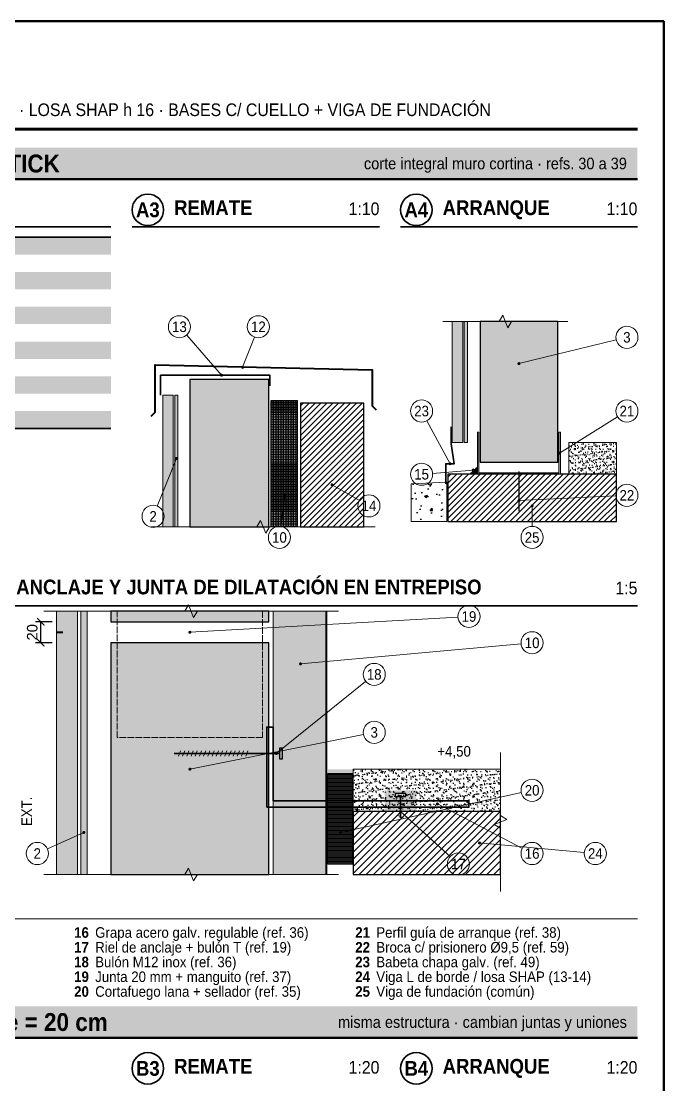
# Model space of a CAD drawing. Header units: millimetres. Extents: x 10 to 287, y 10 to 410.
# Drawn here: x 165 to 287, y 208.1 to 410 of the extents above; entities that cross this region are included whole.
import ezdxf
from ezdxf.enums import TextEntityAlignment as Align

# ---------------------------------------------------------------- set-up
doc = ezdxf.new("R2010")
doc.units = ezdxf.units.MM
doc.linetypes.add('DASHED', pattern=[1.524, 1.27, -0.254])
for name, color, linetype in [('0-MARCO', 7, 'Continuous'), ('1-ACERO', 7, 'Continuous'), ('1-AISLACION', 8, 'Continuous'), ('1-ALUMINIO', 7, 'Continuous'), ('1-CHAPA', 7, 'Continuous'), ('1-CONTORNO', 7, 'Continuous'), ('1-HORMIGON', 8, 'Continuous'), ('1-SELLADOS', 250, 'Continuous'), ('1-TORNILLERIA', 7, 'Continuous'), ('1-VIDRIO', 7, 'Continuous'), ('1-VISTA', 8, 'Continuous'), ('2-COTAS', 7, 'Continuous'), ('3-REFERENCIAS', 7, 'Continuous'), ('3-TABLAS', 7, 'Continuous'), ('3-TEXTOS', 7, 'Continuous'), ('3-TITULOS', 7, 'Continuous')]:
    doc.layers.add(name, color=color, linetype=linetype)
doc.styles.add('ARIAL', font='arial.ttf')
doc.styles.add('ARIAL-NEGRITA', font='arialbd.ttf')
doc.dimstyles.new('CATALOGO', dxfattribs={"dimtxt": 2, "dimasz": 1.4, "dimexe": 1, "dimexo": 0.8, "dimgap": 0.6, "dimtad": 1, "dimdec": 0, "dimtxsty": 'ARIAL', "dimblk": 'ARCHTICK', "dimcen": 2.5, "dimclrd": 7, "dimclre": 7, "dimclrt": 7, "dimazin": 3, "dimtfac": 1, "dimtmove": 0, "dimatfit": 3, "dimarcsym": 0})

# ---------------------------------------------------------------- blocks, each defined once
blk = doc.blocks.new('_ARCHTICK')
at = {"color": 0, "linetype": 'ByBlock', "const_width": 0.15}
blk.add_lwpolyline([(-0.5, -0.5), (0.5, 0.5)], dxfattribs=at)

msp = doc.modelspace()

# ---------------------------------------------------------------- hatches: boundary and pattern name
at = {"layer": '1-ACERO'}
h = msp.add_hatch(color=8, dxfattribs=at)
h.dxf.hatch_style = 1
h.paths.add_polyline_path([(234, 260), (240, 260), (240, 264), (234, 264)])
at = {"layer": '1-AISLACION', "true_color": 0xffffff}
h = msp.add_hatch(color=7, dxfattribs=at)
h.dxf.hatch_style = 1
h.paths.add_polyline_path([(212.4, 314), (217.4, 314), (217.4, 338), (212.4, 338)])
at = {"layer": '1-AISLACION'}
h = msp.add_hatch(dxfattribs=at)
h.set_pattern_fill('INSUL', color=8, scale=0.05, angle=90)
h.paths.add_polyline_path([(212.4, 314), (217.4, 314), (217.4, 338), (212.4, 338)])
at = {"layer": '1-AISLACION', "true_color": 0xffffff}
h = msp.add_hatch(color=7, dxfattribs=at)
h.dxf.hatch_style = 1
h.paths.add_polyline_path([(212.8, 248), (222.8, 248), (222.8, 298), (212.8, 298)])
at = {"layer": '1-AISLACION'}
h = msp.add_hatch(dxfattribs=at)
h.set_pattern_fill('INSUL', color=8, scale=0.08, angle=90)
h.paths.add_polyline_path([(212.8, 248), (222.8, 248), (222.8, 298), (212.8, 298)])
h = msp.add_hatch(dxfattribs=at)
h.set_pattern_fill('INSUL', color=8, scale=0.04, angle=90)
h.paths.add_polyline_path([(223.2, 250), (228, 250), (228, 267.2), (223.2, 267.2)])
at = {"layer": '1-ALUMINIO', "true_color": 0xecedef}
h = msp.add_hatch(color=7, dxfattribs=at)
h.dxf.hatch_style = 1
h.paths.add_polyline_path([(246.82, 330), (248.82, 330), (248.82, 353), (246.82, 353)])
at = {"layer": '1-ALUMINIO', "true_color": 0xcdd0d4}
h = msp.add_hatch(color=254, dxfattribs=at)
h.dxf.hatch_style = 1
h.paths.add_polyline_path([(252.1, 326.3), (266.9, 326.3), (266.9, 353), (252.1, 353)])
h = msp.add_hatch(color=254, dxfattribs=at)
h.dxf.hatch_style = 1
h.paths.add_polyline_path([(197, 314), (212, 314), (212, 342), (197, 342)])
at = {"layer": '1-ALUMINIO', "true_color": 0xecedef}
h = msp.add_hatch(color=7, dxfattribs=at)
h.dxf.hatch_style = 1
h.paths.add_polyline_path([(191.82, 314), (193.82, 314), (193.82, 339), (191.82, 339)])
at = {"layer": '1-ALUMINIO', "true_color": 0xcdd0d4}
h = msp.add_hatch(color=254, dxfattribs=at)
h.dxf.hatch_style = 1
h.paths.add_polyline_path([(251.6, 324), (267.4, 324), (267.4, 332), (267.1, 332), (267.1, 324.3), (251.9, 324.3), (251.9, 332), (251.6, 332)])
at = {"layer": '1-ALUMINIO', "true_color": 0xecedef}
h = msp.add_hatch(color=7, dxfattribs=at)
h.dxf.hatch_style = 1
h.paths.add_polyline_path([(171.65, 248), (175.65, 248), (175.65, 298), (171.65, 298)])
at = {"layer": '1-ALUMINIO', "true_color": 0xcdd0d4}
h = msp.add_hatch(color=254, dxfattribs=at)
h.dxf.hatch_style = 1
h.paths.add_polyline_path([(182, 296), (212, 296), (212, 298), (182, 298)])
h = msp.add_hatch(color=254, dxfattribs=at)
h.dxf.hatch_style = 1
h.paths.add_polyline_path([(182, 248), (212, 248), (212, 292), (182, 292)])
at = {"layer": '1-HORMIGON'}
h = msp.add_hatch(dxfattribs=at)
h.set_pattern_fill('ANSI31', color=8, scale=0.25)
h.paths.add_polyline_path([(218, 314), (230, 314), (230, 337.5), (218, 337.5)])
h = msp.add_hatch(dxfattribs=at)
h.set_pattern_fill('AR-SAND', color=8, scale=0.02)
h.paths.add_polyline_path([(269, 324), (278, 324), (278, 330), (269, 330)])
h = msp.add_hatch(dxfattribs=at)
h.set_pattern_fill('ANSI31', color=8, scale=0.25)
h.paths.add_polyline_path([(246, 315), (278, 315), (278, 324), (246, 324)])
h = msp.add_hatch(dxfattribs=at)
h.set_pattern_fill('AR-CONC', color=8, scale=0.03)
h.paths.add_polyline_path([(239, 315), (245.8, 315), (245.8, 322.5), (239, 322.2)])
h = msp.add_hatch(dxfattribs=at)
h.set_pattern_fill('AR-SAND', color=8, scale=0.025)
h.paths.add_polyline_path([(228, 260), (256, 260), (256, 268), (228, 268)])
h = msp.add_hatch(dxfattribs=at)
h.set_pattern_fill('ANSI31', color=8, scale=0.3)
h.paths.add_polyline_path([(228, 248), (256, 248), (256, 260), (228, 260)])
at = {"layer": '1-SELLADOS'}
h = msp.add_hatch(color=250, dxfattribs=at)
h.dxf.hatch_style = 1
h.paths.add_polyline_path([(251.6, 324), (251.6, 325.5), (250, 324)])
h = msp.add_hatch(color=250, dxfattribs=at)
h.dxf.hatch_style = 1
h.paths.add_polyline_path([(223.2, 267.2), (228, 267.2), (228, 268), (223.2, 268)])
at = {"layer": '1-VIDRIO', "true_color": 0x969696}
h = msp.add_hatch(color=252, dxfattribs=at)
h.dxf.hatch_style = 1
h.paths.add_polyline_path([(249.12, 330), (249.72, 330), (249.72, 353), (249.12, 353)])
h = msp.add_hatch(color=252, dxfattribs=at)
h.dxf.hatch_style = 1
h.paths.add_polyline_path([(194.12, 314), (194.72, 314), (194.72, 339), (194.12, 339)])
h = msp.add_hatch(color=252, dxfattribs=at)
h.dxf.hatch_style = 1
h.paths.add_polyline_path([(176.25, 248), (177.45, 248), (177.45, 298), (176.25, 298)])
at = {"layer": '3-REFERENCIAS'}
h = msp.add_hatch(color=256, dxfattribs=at)
h.dxf.hatch_style = 1
edge = h.paths.add_edge_path()
edge.add_arc((259.5, 345), 0.3, 0, 360)
h = msp.add_hatch(color=256, dxfattribs=at)
h.dxf.hatch_style = 1
edge = h.paths.add_edge_path()
edge.add_arc((207, 344.3), 0.3, 0, 360)
h = msp.add_hatch(color=256, dxfattribs=at)
h.dxf.hatch_style = 1
edge = h.paths.add_edge_path()
edge.add_arc((203, 342.8), 0.3, 0, 360)
h = msp.add_hatch(color=256, dxfattribs=at)
h.dxf.hatch_style = 1
edge = h.paths.add_edge_path()
edge.add_arc((194.42, 327), 0.3, 0, 360)
h = msp.add_hatch(color=256, dxfattribs=at)
h.dxf.hatch_style = 1
edge = h.paths.add_edge_path()
edge.add_arc((267.2, 328), 0.3, 0, 360)
h = msp.add_hatch(color=256, dxfattribs=at)
h.dxf.hatch_style = 1
edge = h.paths.add_edge_path()
edge.add_arc((246.4, 326), 0.3, 0, 360)
h = msp.add_hatch(color=256, dxfattribs=at)
h.dxf.hatch_style = 1
edge = h.paths.add_edge_path()
edge.add_arc((250.8, 324.8), 0.3, 0, 360)
h = msp.add_hatch(color=256, dxfattribs=at)
h.dxf.hatch_style = 1
edge = h.paths.add_edge_path()
edge.add_arc((224, 322), 0.3, 0, 360)
h = msp.add_hatch(color=256, dxfattribs=at)
h.dxf.hatch_style = 1
edge = h.paths.add_edge_path()
edge.add_arc((215, 320), 0.3, 0, 360)
h = msp.add_hatch(color=256, dxfattribs=at)
h.dxf.hatch_style = 1
edge = h.paths.add_edge_path()
edge.add_arc((259.5, 319), 0.3, 0, 360)
h = msp.add_hatch(color=256, dxfattribs=at)
h.dxf.hatch_style = 1
edge = h.paths.add_edge_path()
edge.add_arc((262, 318), 0.3, 0, 360)
h = msp.add_hatch(color=256, dxfattribs=at)
h.dxf.hatch_style = 1
edge = h.paths.add_edge_path()
edge.add_arc((197, 294), 0.3, 0, 360)
h = msp.add_hatch(color=256, dxfattribs=at)
h.dxf.hatch_style = 1
edge = h.paths.add_edge_path()
edge.add_arc((218, 288), 0.3, 0, 360)
h = msp.add_hatch(color=256, dxfattribs=at)
h.dxf.hatch_style = 1
edge = h.paths.add_edge_path()
edge.add_arc((213.4, 271), 0.3, 0, 360)
h = msp.add_hatch(color=256, dxfattribs=at)
h.dxf.hatch_style = 1
edge = h.paths.add_edge_path()
edge.add_arc((197, 268), 0.3, 0, 360)
h = msp.add_hatch(color=256, dxfattribs=at)
h.dxf.hatch_style = 1
edge = h.paths.add_edge_path()
edge.add_arc((244, 261.4), 0.3, 0, 360)
h = msp.add_hatch(color=256, dxfattribs=at)
h.dxf.hatch_style = 1
edge = h.paths.add_edge_path()
edge.add_arc((237, 260), 0.3, 0, 360)
h = msp.add_hatch(color=256, dxfattribs=at)
h.dxf.hatch_style = 1
edge = h.paths.add_edge_path()
edge.add_arc((176.85, 256), 0.3, 0, 360)
h = msp.add_hatch(color=256, dxfattribs=at)
h.dxf.hatch_style = 1
edge = h.paths.add_edge_path()
edge.add_arc((225.6, 256), 0.3, 0, 360)
h = msp.add_hatch(color=256, dxfattribs=at)
h.dxf.hatch_style = 1
edge = h.paths.add_edge_path()
edge.add_arc((252, 254), 0.3, 0, 360)
at = {"layer": '3-TABLAS', "true_color": 0xeeeeee}
h = msp.add_hatch(color=7, dxfattribs=at)
h.dxf.hatch_style = 1
h.paths.add_polyline_path([(82, 365.7), (182, 365.7), (182, 369), (82, 369)])
h = msp.add_hatch(color=7, dxfattribs=at)
h.dxf.hatch_style = 1
h.paths.add_polyline_path([(82, 359.1), (182, 359.1), (182, 362.4), (82, 362.4)])
h = msp.add_hatch(color=7, dxfattribs=at)
h.dxf.hatch_style = 1
h.paths.add_polyline_path([(82, 352.5), (182, 352.5), (182, 355.8), (82, 355.8)])
h = msp.add_hatch(color=7, dxfattribs=at)
h.dxf.hatch_style = 1
h.paths.add_polyline_path([(82, 345.9), (182, 345.9), (182, 349.2), (82, 349.2)])
h = msp.add_hatch(color=7, dxfattribs=at)
h.dxf.hatch_style = 1
h.paths.add_polyline_path([(82, 339.3), (182, 339.3), (182, 342.6), (82, 342.6)])
h = msp.add_hatch(color=7, dxfattribs=at)
h.dxf.hatch_style = 1
h.paths.add_polyline_path([(82, 332.7), (182, 332.7), (182, 336), (82, 336)])
at = {"layer": '3-TITULOS', "true_color": 0xd7d7d7}
h = msp.add_hatch(color=254, dxfattribs=at)
h.dxf.hatch_style = 1
h.paths.add_polyline_path([(15, 380), (282, 380), (282, 386), (15, 386)])
h = msp.add_hatch(color=254, dxfattribs=at)
h.dxf.hatch_style = 1
h.paths.add_polyline_path([(15, 217), (282, 217), (282, 223), (15, 223)])

# ---------------------------------------------------------------- linework, layer by layer
at = {"layer": '0-MARCO', "lineweight": 50}
msp.add_lwpolyline([(10, 10), (287, 10), (287, 410), (10, 410)], close=True, dxfattribs=at)
at = {"layer": '1-ACERO', "lineweight": 35}
msp.add_lwpolyline([(211.6, 260.8), (250, 260.8), (250, 262), (212.8, 262), (212.8, 276), (211.6, 276)], close=True, dxfattribs=at)
at = {"layer": '1-AISLACION', "lineweight": 13}
for points in [[(212.4, 314), (217.4, 314), (217.4, 338), (212.4, 338)], [(212.8, 248), (222.8, 248), (222.8, 298), (212.8, 298)]]:
    msp.add_lwpolyline(points, close=True, dxfattribs=at)
at = {"layer": '1-AISLACION', "lineweight": 9}
msp.add_lwpolyline([(223.2, 250), (228, 250), (228, 267.2), (223.2, 267.2)], close=True, dxfattribs=at)
at = {"layer": '1-ALUMINIO', "lineweight": 13}
for points in [[(246.82, 330), (248.82, 330), (248.82, 353), (246.82, 353)], [(191.82, 314), (193.82, 314), (193.82, 339), (191.82, 339)], [(171.65, 248), (175.65, 248), (175.65, 298), (171.65, 298)]]:
    msp.add_lwpolyline(points, close=True, dxfattribs=at)
at = {"layer": '1-ALUMINIO', "lineweight": 25}
for points in [[(252.1, 326.3), (266.9, 326.3), (266.9, 353), (252.1, 353)], [(197, 314), (212, 314), (212, 342), (197, 342)], [(182, 296), (212, 296), (212, 298), (182, 298)], [(182, 248), (212, 248), (212, 292), (182, 292)]]:
    msp.add_lwpolyline(points, close=True, dxfattribs=at)
at = {"layer": '1-ALUMINIO', "lineweight": 35}
msp.add_lwpolyline([(191.42, 339), (191.42, 342.8), (212.2, 342.8), (212.2, 340.8)], dxfattribs=at)
at = {"layer": '1-ALUMINIO', "lineweight": 18}
msp.add_lwpolyline([(251.6, 324), (267.4, 324), (267.4, 332), (267.1, 332), (267.1, 324.3), (251.9, 324.3), (251.9, 332), (251.6, 332)], close=True, dxfattribs=at)
at = {"layer": '1-CHAPA', "lineweight": 40}
msp.add_lwpolyline([(189.62, 335), (190.42, 335.8), (190.42, 344.8), (231.6, 343.8), (231.6, 337), (232.4, 336.2)], dxfattribs=at)
at = {"layer": '1-CHAPA', "lineweight": 35}
msp.add_lwpolyline([(246.62, 333), (246.62, 329.8), (247.2, 326), (245.6, 326), (245.6, 322.2)], dxfattribs=at)
at = {"layer": '1-CHAPA', "lineweight": 25}
msp.add_lwpolyline([(223, 248), (223, 298)], dxfattribs=at)
at = {"layer": '1-CONTORNO', "lineweight": 13}
for points in [[(245.02, 353), (255.71, 353), (256.43, 354.2), (257.39, 351.8), (258.11, 353), (268.8, 353)], [(189.62, 314), (209.71, 314), (210.43, 315.2), (211.39, 312.8), (212.11, 314), (232.2, 314)], [(169.25, 298), (196.02, 298), (196.74, 299.2), (197.7, 296.8), (198.42, 298), (225.2, 298)], [(256, 244.8), (256, 256.8), (254.8, 257.52), (257.2, 258.48), (256, 259.2), (256, 271.2)], [(169.25, 248), (196.02, 248), (196.74, 249.2), (197.7, 246.8), (198.42, 248), (225.2, 248)]]:
    msp.add_lwpolyline(points, dxfattribs=at)
at = {"layer": '1-HORMIGON', "lineweight": 25}
for points in [[(218, 314), (230, 314), (230, 337.5), (218, 337.5)], [(246, 315), (278, 315), (278, 324), (246, 324)], [(228, 248), (256, 248), (256, 260), (228, 260)]]:
    msp.add_lwpolyline(points, close=True, dxfattribs=at)
at = {"layer": '1-HORMIGON', "lineweight": 13}
for points in [[(269, 324), (278, 324), (278, 330), (269, 330)], [(239, 315), (245.8, 315), (245.8, 322.5), (239, 322.2)], [(228, 260), (256, 260), (256, 268), (228, 268)]]:
    msp.add_lwpolyline(points, close=True, dxfattribs=at)
at = {"layer": '1-SELLADOS', "lineweight": 40}
msp.add_lwpolyline([(171.65, 294), (172.85, 294)], dxfattribs=at)
at = {"layer": '1-TORNILLERIA', "lineweight": 25}
msp.add_lwpolyline([(259.5, 324.5), (259.5, 317)], dxfattribs=at)
at = {"layer": '1-TORNILLERIA', "lineweight": 35}
for points in [[(214, 271), (194, 271)], [(237, 262.8), (237, 258.8)]]:
    msp.add_lwpolyline(points, dxfattribs=at)
at = {"layer": '1-TORNILLERIA', "lineweight": 9}
for points in [[(195.2, 271.5), (194.8, 270.5)], [(196, 271.5), (195.6, 270.5)], [(196.8, 271.5), (196.4, 270.5)], [(197.6, 271.5), (197.2, 270.5)], [(198.4, 271.5), (198, 270.5)], [(199.2, 271.5), (198.8, 270.5)], [(200, 271.5), (199.6, 270.5)], [(200.8, 271.5), (200.4, 270.5)], [(201.6, 271.5), (201.2, 270.5)], [(202.4, 271.5), (202, 270.5)], [(203.2, 271.5), (202.8, 270.5)], [(204, 271.5), (203.6, 270.5)], [(204.8, 271.5), (204.4, 270.5)], [(205.6, 271.5), (205.2, 270.5)], [(206.4, 271.5), (206, 270.5)], [(207.2, 271.5), (206.8, 270.5)], [(208, 271.5), (207.6, 270.5)], [(236.5, 261.6), (237.5, 261.2)], [(236.5, 260.8), (237.5, 260.4)], [(236.5, 260), (237.5, 259.6)], [(236.5, 259.2), (237.5, 258.8)]]:
    msp.add_lwpolyline(points, dxfattribs=at)
at = {"layer": '1-TORNILLERIA', "lineweight": 25}
for points in [[(214, 272), (214, 270), (214.6, 270), (214.6, 272)], [(236, 262.8), (238, 262.8), (238, 263.4), (236, 263.4)]]:
    msp.add_lwpolyline(points, close=True, dxfattribs=at)
at = {"layer": '1-VIDRIO', "lineweight": 18}
for points in [[(249.12, 330), (249.72, 330), (249.72, 353), (249.12, 353)], [(194.12, 314), (194.72, 314), (194.72, 339), (194.12, 339)], [(176.25, 248), (177.45, 248), (177.45, 298), (176.25, 298)]]:
    msp.add_lwpolyline(points, close=True, dxfattribs=at)
at = {"layer": '1-VISTA', "linetype": 'DASHED', "lineweight": 13}
msp.add_lwpolyline([(183.2, 274), (183.2, 298), (210.8, 298), (210.8, 274), (183.2, 274)], dxfattribs=at)
at = {"layer": '3-REFERENCIAS', "lineweight": 9}
for points in [[(196.38, 350.42), (203, 342.8)], [(209.24, 350.04), (207, 344.3)], [(277.96, 349.5), (259.5, 345)], [(242, 334.15), (246.4, 326)], [(278.22, 334.89), (267.2, 328)], [(190.78, 317.95), (194.42, 327)], [(243.09, 324.17), (250.8, 324.8)], [(229.18, 319.04), (224, 322)], [(214.26, 314.08), (215, 320)], [(277.9, 319.9), (259.5, 319)], [(262, 314.1), (262, 318)], [(247.9, 296.88), (197, 294)], [(259.91, 291.81), (218, 288)], [(230.37, 284.68), (213.4, 271)], [(229.94, 274.59), (197, 268)], [(259.95, 263.55), (225.6, 256)], [(260.14, 252.97), (244, 261.4)], [(246.45, 251.41), (237, 260)], [(169.91, 252.87), (176.85, 256)], [(271.91, 252.19), (252, 254)]]:
    msp.add_lwpolyline(points, dxfattribs=at)
at = {"layer": '3-REFERENCIAS', "lineweight": 18}
for centre in [(195, 352), (210, 352), (280, 350), (241, 336), (280, 336), (241, 324), (280, 320), (231, 318), (190, 316), (214, 312), (262, 312), (250, 297), (262, 292), (232, 286), (232, 275), (262, 264), (168, 252), (262, 252), (274, 252), (248, 250)]:
    msp.add_circle(centre, 2.1, dxfattribs=at)
at = {"layer": '3-TABLAS', "lineweight": 35}
for points in [[(82, 369), (182, 369)], [(82, 332.7), (182, 332.7)]]:
    msp.add_lwpolyline(points, dxfattribs=at)
at = {"layer": '3-TITULOS', "lineweight": 70}
msp.add_lwpolyline([(15, 389.5), (282, 389.5)], dxfattribs=at)
at = {"layer": '3-TITULOS', "lineweight": 50}
for points in [[(15, 380), (282, 380)], [(15, 217), (282, 217)]]:
    msp.add_lwpolyline(points, dxfattribs=at)
at = {"layer": '3-TITULOS', "lineweight": 35}
for points in [[(82, 371), (182, 371)], [(186, 371), (233, 371)], [(237, 371), (282, 371)], [(156, 299), (282, 299)]]:
    msp.add_lwpolyline(points, dxfattribs=at)
at = {"layer": '3-TITULOS', "lineweight": 18}
msp.add_lwpolyline([(15, 239.6), (282, 239.6)], dxfattribs=at)
at = {"layer": '3-TITULOS', "lineweight": 35}
for centre in [(189, 374.2), (240, 374.2), (189, 211.2), (240, 211.2)]:
    msp.add_circle(centre, 3, dxfattribs=at)

# ---------------------------------------------------------------- texts
at = {"layer": '3-REFERENCIAS', "style": 'ARIAL', "width": 0.9}
for s, p in [('13', (195, 352)), ('12', (210, 352)), ('3', (280, 350)), ('23', (241, 336)), ('21', (280, 336)), ('15', (241, 324)), ('22', (280, 320)), ('2', (190, 316)), ('14', (231, 318)), ('10', (214, 312)), ('25', (262, 312)), ('19', (250, 297)), ('10', (262, 292)), ('18', (232, 286)), ('3', (232, 275)), ('20', (262, 264)), ('2', (168, 252)), ('16', (262, 252)), ('24', (274, 252)), ('17', (248, 250))]:
    msp.add_text(s, height=2, dxfattribs=at).set_placement(p, align=Align.MIDDLE_CENTER)
at = {"layer": '3-REFERENCIAS', "style": 'ARIAL-NEGRITA', "width": 0.9}
for s, p in [('16', (177.8, 236)), ('21', (231.2, 236)), ('17', (177.8, 233.2)), ('22', (231.2, 233.2)), ('18', (177.8, 230.4)), ('23', (231.2, 230.4)), ('19', (177.8, 227.6)), ('24', (231.2, 227.6)), ('20', (177.8, 224.8)), ('25', (231.2, 224.8))]:
    msp.add_text(s, height=2, dxfattribs=at).set_placement(p, align=Align.RIGHT)
at = {"layer": '3-TEXTOS', "style": 'ARIAL', "width": 0.9}
for s, p in [('+4,50', (244, 270.4)), ('Grapa acero galv. regulable (ref. 36)', (179, 236)), ('Perfil guía de arranque (ref. 38)', (232.4, 236)), ('Riel de anclaje + bulón T (ref. 19)', (179, 233.2)), ('Broca c/ prisionero Ø9,5 (ref. 59)', (232.4, 233.2)), ('Bulón M12 inox (ref. 36)', (179, 230.4)), ('Babeta chapa galv. (ref. 49)', (232.4, 230.4)), ('Junta 20 mm + manguito (ref. 37)', (179, 227.6)), ('Viga L de borde / losa SHAP (13-14)', (232.4, 227.6)), ('Cortafuego lana + sellador (ref. 35)', (179, 224.8)), ('Viga de fundación (común)', (232.4, 224.8))]:
    msp.add_text(s, height=2, dxfattribs=at).set_placement(p)
msp.add_text('EXT.', height=2, rotation=90, dxfattribs=at).set_placement((166, 260), align=Align.MIDDLE_CENTER)
at = {"layer": '3-TITULOS', "width": 0.9}
for s, height, style, p in [('VIDRIADOS Y OPACOS  |  ESTRUCTURA COMÚN: COLUMNAS H°A 40x40 · VL 40x70 · VIGA L DE BORDE · LOSA SHAP h 16 · BASES C/ CUELLO + VIGA DE FUNDACIÓN', 2.4, 'ARIAL', (15, 392)), ('REMATE', 2.8, 'ARIAL-NEGRITA', (194, 373.2)), ('ARRANQUE', 2.8, 'ARIAL-NEGRITA', (245, 373.2)), ('ANCLAJE Y JUNTA DE DILATACIÓN EN ENTREPISO', 2.8, 'ARIAL-NEGRITA', (164, 301.2)), ('REMATE', 2.8, 'ARIAL-NEGRITA', (194, 210.2)), ('ARRANQUE', 2.8, 'ARIAL-NEGRITA', (245, 210.2))]:
    msp.add_text(s, height=height, dxfattribs=dict(at, style=style)).set_placement(p)
at = {"layer": '3-TITULOS', "style": 'ARIAL-NEGRITA', "width": 0.9}
for s, p in [('A  ·  CERRAMIENTO VIDRIADO - MURO CORTINA DE ALUMINIO TIPO STICK', (17, 383)), ('B  ·  CERRAMIENTO OPACO - PANEL H°A + EPS VERTICAL · ASTORI · e = 20 cm', (17, 220))]:
    msp.add_text(s, height=3.4, dxfattribs=at).set_placement(p, align=Align.MIDDLE_LEFT)
at = {"layer": '3-TITULOS', "style": 'ARIAL', "width": 0.9}
for s, p in [('corte integral muro cortina · refs. 30 a 39', (280, 383)), ('misma estructura · cambian juntas y uniones', (280, 220))]:
    msp.add_text(s, height=2.2, dxfattribs=at).set_placement(p, align=Align.MIDDLE_RIGHT)
at = {"layer": '3-TITULOS', "style": 'ARIAL-NEGRITA', "width": 0.9}
for s, p in [('A3', (189, 374.2)), ('A4', (240, 374.2)), ('B3', (189, 211.2)), ('B4', (240, 211.2))]:
    msp.add_text(s, height=2.8, dxfattribs=at).set_placement(p, align=Align.MIDDLE_CENTER)
at = {"layer": '3-TITULOS', "style": 'ARIAL', "width": 0.9}
for s, p in [('1:10', (233, 373.2)), ('1:10', (282, 373.2)), ('1:5', (282, 301.2)), ('1:20', (233, 210.2)), ('1:20', (282, 210.2))]:
    msp.add_text(s, height=2.4, dxfattribs=at).set_placement(p, align=Align.RIGHT)

# ---------------------------------------------------------------- dimensions: what is measured, and where the dimension line sits
at = {"layer": '2-COTAS'}
msp.add_linear_dim(base=(168.65, 292), p1=(171.65, 292), p2=(171.65, 296), angle=90, text='20', dimstyle='CATALOGO', override={"dimlfac": 5}, dxfattribs=at).render()

doc.saveas('drawing.dxf')
